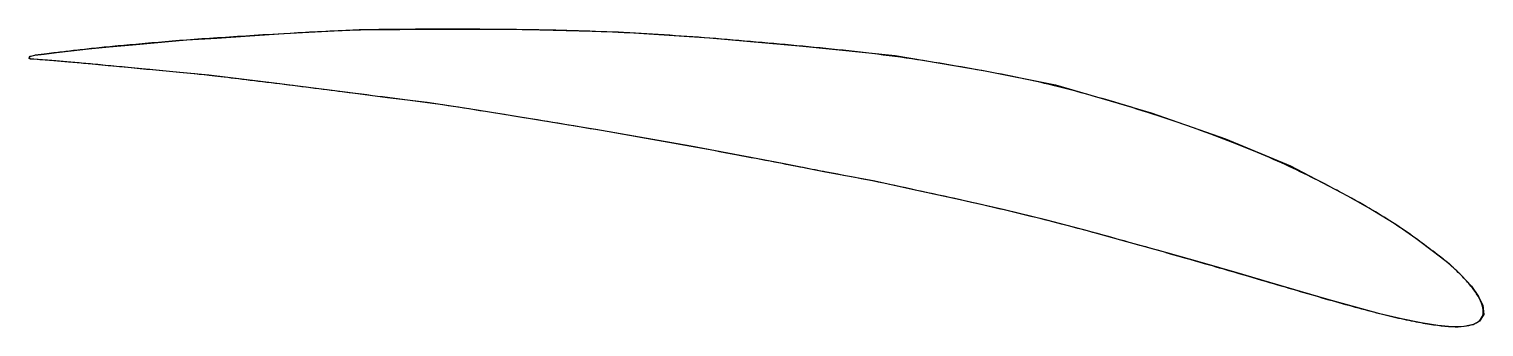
# Model space of a CAD drawing. Header units: millimetres. Extents: x -358 to 133, y -36 to 65.
import ezdxf

# ---------------------------------------------------------------- set-up
doc = ezdxf.new("R2010")
doc.units = ezdxf.units.MM
doc.layers.get('0').update_dxf_attribs({"linetype": 'CONTINUOUS'})

msp = doc.modelspace()

# ---------------------------------------------------------------- linework, layer by layer
msp.add_lwpolyline([(38.01, -14.22), (25.66, -10.78), (12.48, -7.11), (-1.22, -3.29), (-14.59, 0.15), (-28.78, 3.61), (-43.8, 7.07), (-58.38, 10.23), (-73.2, 13.43), (-89.22, 16.41), (-103.84, 19.27), (-134.71, 25.14), (-164.91, 30.49), (-195.13, 35.4), (-209.74, 37.73), (-223.77, 39.92), (-237.19, 41.52), (-250.54, 43.28), (-275.46, 46.4), (-297.53, 49.09), (-307.4, 50.07), (-316.48, 50.88), (-324.9, 51.73), (-332.54, 52.42), (-339.14, 53.1), (-344.95, 53.5), (-349.68, 54.02), (-353.65, 54.26), (-356.58, 54.48), (-357.74, 54.57), (-358.2, 54.8), (-358.1, 55.2), (-357.8, 55.5), (-356.21, 55.91), (-353.14, 56.22), (-348.98, 56.73), (-343.99, 57.31), (-338.09, 57.98), (-331.12, 58.72), (-323.33, 59.41), (-314.68, 60.18), (-305.1, 61.01), (-294.75, 61.67), (-283.69, 62.42), (-272.22, 63.14), (-246.71, 64.5), (-233.01, 64.57), (-219.17, 64.68), (-190.16, 64.55), (-159.21, 63.78), (-128.42, 61.73), (-96.91, 58.96), (-65.8, 55.75), (-35.31, 50.57), (-11.59, 45.91), (20.73, 36.44), (45.77, 27.62), (67.69, 18.49), (86.98, 8.42), (95.49, 3.58), (103.31, -1.24), (110.03, -5.9), (115.98, -10.41), (121.28, -14.47), (125.52, -18.48), (128.85, -22.13), (131.21, -25.57), (132.67, -28.53), (133.05, -31.73), (131.61, -33.96), (129.57, -35.09), (126.4, -35.78), (122.37, -35.87), (117.51, -35.36), (111.91, -34.51), (105.21, -33.14), (97.95, -31.43), (89.76, -29.21), (80.79, -26.74), (71.12, -23.91), (60.76, -20.88), (49.69, -17.63)], close=True)
for points in [[(25.66, -10.78), (38.01, -14.22), (49.69, -17.63), (60.76, -20.88), (71.12, -23.91), (80.79, -26.74), (89.76, -29.21), (97.95, -31.43), (105.21, -33.14), (111.91, -34.51), (117.51, -35.36), (122.37, -35.87), (126.4, -35.78), (129.57, -35.09), (131.61, -33.96), (133.05, -31.73), (132.67, -28.53), (131.21, -25.57), (128.85, -22.13), (125.52, -18.48), (121.28, -14.47), (115.98, -10.41), (110.03, -5.9), (103.31, -1.24), (95.49, 3.58), (86.98, 8.42), (67.69, 18.49), (45.77, 27.62), (20.73, 36.44), (-11.59, 45.91), (-35.31, 50.57), (-65.8, 55.75), (-96.91, 58.96), (-128.42, 61.73), (-159.21, 63.78), (-190.16, 64.55), (-219.17, 64.68), (-233.01, 64.57), (-246.71, 64.5), (-272.22, 63.14), (-283.69, 62.42), (-294.75, 61.67), (-305.1, 61.01), (-314.68, 60.18), (-323.33, 59.41), (-331.12, 58.72), (-338.09, 57.98), (-343.99, 57.31), (-348.98, 56.73), (-353.14, 56.22), (-356.21, 55.91)], [(-356.58, 54.48), (-357.74, 54.57), (-358.2, 54.8), (-358.1, 55.2), (-357.8, 55.5), (-356.21, 55.91)], [(25.66, -10.78), (12.48, -7.11), (-1.22, -3.29), (-14.59, 0.15), (-28.78, 3.61), (-43.8, 7.07), (-58.38, 10.23), (-73.2, 13.43), (-89.22, 16.41), (-103.84, 19.27), (-134.71, 25.14), (-164.91, 30.49), (-195.13, 35.4), (-209.74, 37.73), (-223.77, 39.92), (-237.19, 41.52), (-250.54, 43.28), (-275.46, 46.4), (-297.53, 49.09), (-307.4, 50.07), (-316.48, 50.88), (-324.9, 51.73), (-332.54, 52.42), (-339.14, 53.1), (-344.95, 53.5), (-349.68, 54.02), (-353.65, 54.26), (-356.58, 54.48)]]:
    msp.add_open_spline(points, degree=3)

doc.saveas('drawing.dxf')
